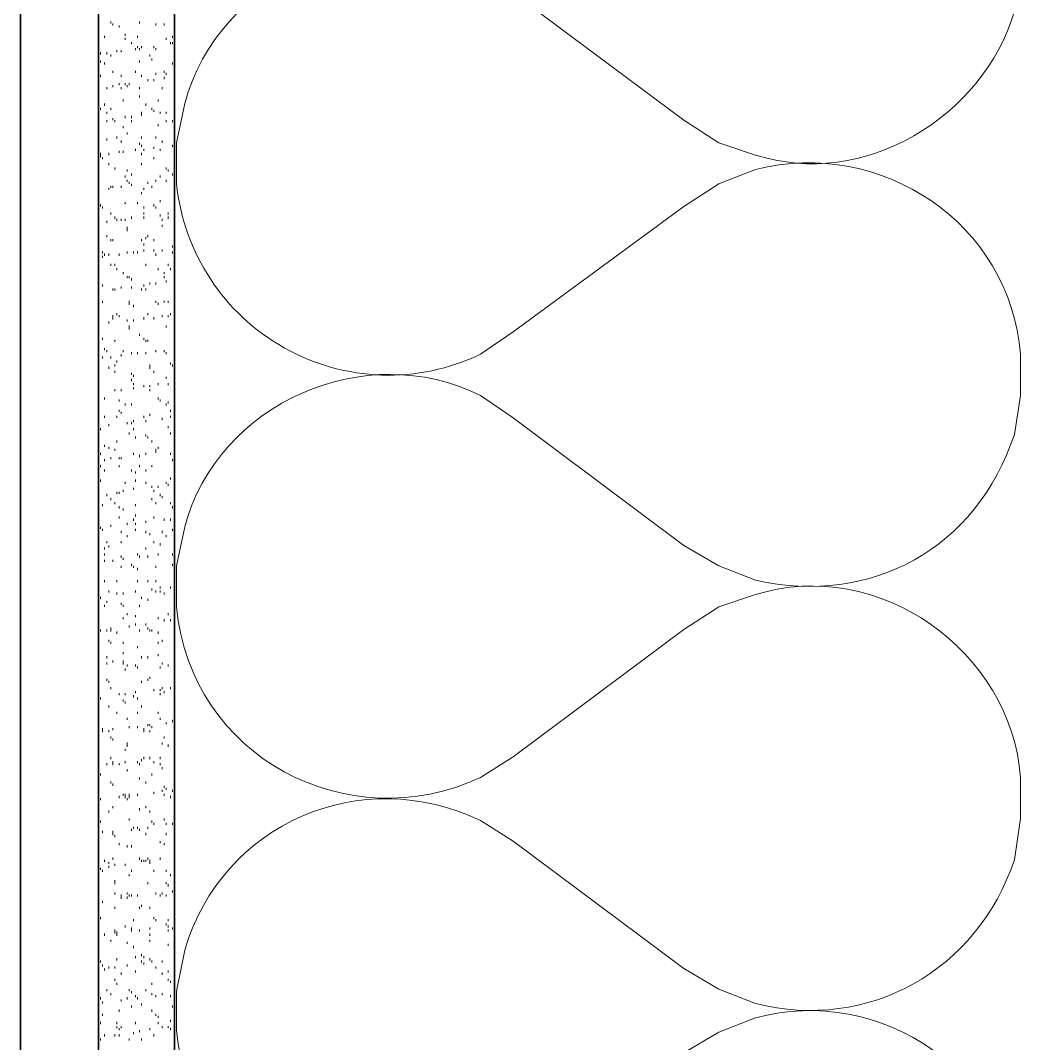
# Model space of a CAD drawing. Header units: inches. Extents: x 5 to 516, y -193 to 129.
# Drawn here: x 49.004 to 49.545, y -187.225 to -186.672 of the extents above; entities that cross this region are included whole.
import ezdxf

# ---------------------------------------------------------------- set-up
doc = ezdxf.new("R2010")
doc.units = ezdxf.units.IN
doc.header["$MEASUREMENT"] = 0
doc.layers.add('PDF7_Geometry', color=7, linetype='Continuous')

msp = doc.modelspace()

# ---------------------------------------------------------------- linework, layer by layer
at = {"layer": 'PDF7_Geometry', "lineweight": 35}
for points in [[(49.0035534, -182.0613395), (49.0035534, -190.3857844), (49.0457756, -190.3857844), (49.0457756, -182.0613395)], [(49.045775, -182.0613392), (49.045775, -190.8535621), (49.0868861, -190.8535621), (49.0868861, -182.0613392)]]:
    msp.add_lwpolyline(points, close=True, dxfattribs=at)
at = {"layer": 'PDF7_Geometry', "lineweight": 15}
for points in [[(49.2524424, -186.6457841), (49.2702201, -186.6568953), (49.3624424, -186.7257842), (49.3813313, -186.7380064), (49.4013313, -186.744673)], [(49.045775, -186.6735621), (49.045775, -186.672451)], [(49.0524417, -186.6735621), (49.0524417, -186.672451)], [(49.0679972, -186.6735621), (49.0679972, -186.672451)], [(49.0535528, -186.6746734), (49.0535528, -186.6735621)], [(49.0568861, -186.6757845), (49.0568861, -186.6746734)], [(49.0768861, -186.6746734), (49.0768861, -186.6735621)], [(49.0813306, -186.6746734), (49.0813306, -186.6735621)], [(49.0491083, -186.6813398), (49.0491083, -186.6802288)], [(49.0602194, -186.6802288), (49.0602194, -186.6791177)], [(49.0602194, -186.6824512), (49.0602194, -186.6813398)], [(49.0635528, -186.6846733), (49.0635528, -186.6835622)], [(49.0668861, -186.6813398), (49.0668861, -186.6802288)], [(49.0824417, -186.6824512), (49.0824417, -186.6813398)], [(49.0846639, -186.6846733), (49.0846639, -186.6835622)], [(49.085775, -186.6813398), (49.085775, -186.6802288)], [(49.085775, -186.6846733), (49.085775, -186.6835622)], [(49.0468861, -186.6902289), (49.0468861, -186.6891178)], [(49.0502194, -186.6902289), (49.0502194, -186.6891178)], [(49.055775, -186.6891178), (49.055775, -186.6880065)], [(49.0579972, -186.6891178), (49.0579972, -186.6880065)], [(49.065775, -186.6880065), (49.065775, -186.6868954)], [(49.0668861, -186.6868954), (49.0668861, -186.6857844)], [(49.0679972, -186.6880065), (49.0679972, -186.6868954)], [(49.0691083, -186.6868954), (49.0691083, -186.6857844)], [(49.075775, -186.6868954), (49.075775, -186.6857844)], [(49.0768861, -186.6880065), (49.0768861, -186.6868954)], [(49.0468861, -186.6946732), (49.0468861, -186.6935621)], [(49.0491083, -186.6957845), (49.0491083, -186.6946732)], [(49.0524417, -186.69134), (49.0524417, -186.6902289)], [(49.0679972, -186.6946732), (49.0679972, -186.6935621)], [(49.0735528, -186.69134), (49.0735528, -186.6902289)], [(49.0746639, -186.6935621), (49.0746639, -186.692451)], [(49.085775, -186.6957845), (49.085775, -186.6946732)], [(49.0535528, -186.7002288), (49.0535528, -186.6991177)], [(49.065775, -186.7002288), (49.065775, -186.6991177)], [(49.0768861, -186.7013399), (49.0768861, -186.7002288)], [(49.0813306, -186.7002288), (49.0813306, -186.6991177)], [(49.0824417, -186.7013399), (49.0824417, -186.7002288)], [(49.0468861, -186.7024512), (49.0468861, -186.7013399)], [(49.0568861, -186.7068955), (49.0568861, -186.7057844)], [(49.0579972, -186.7024512), (49.0579972, -186.7013399)], [(49.0602194, -186.7068955), (49.0602194, -186.7057844)], [(49.0624417, -186.7068955), (49.0624417, -186.7057844)], [(49.0691083, -186.7024512), (49.0691083, -186.7013399)], [(49.0724417, -186.7046733), (49.0724417, -186.7035623)], [(49.075775, -186.7046733), (49.075775, -186.7035623)], [(49.0813306, -186.7035623), (49.0813306, -186.7024512)], [(49.0502194, -186.7091176), (49.0502194, -186.7080065)], [(49.0535528, -186.7080065), (49.0535528, -186.7068955)], [(49.0579972, -186.7091176), (49.0579972, -186.7080065)], [(49.0613306, -186.7080065), (49.0613306, -186.7068955)], [(49.0679972, -186.7091176), (49.0679972, -186.7080065)], [(49.0802194, -186.7091176), (49.0802194, -186.7080065)], [(49.0868861, -186.7091176), (49.0868861, -186.7080065)], [(49.0491083, -186.7180067), (49.0491083, -186.7168956)], [(49.0591083, -186.7157843), (49.0591083, -186.7146732)], [(49.0679972, -186.7135621), (49.0679972, -186.7124511)], [(49.0713306, -186.7180067), (49.0713306, -186.7168956)], [(49.0779972, -186.7157843), (49.0779972, -186.7146732)], [(49.0468861, -186.7202288), (49.0468861, -186.7191178)], [(49.0502194, -186.722451), (49.0502194, -186.7213399)], [(49.0524417, -186.7202288), (49.0524417, -186.7191178)], [(49.0691083, -186.7235623), (49.0691083, -186.722451), (49.0691083, -186.7213399)], [(49.075775, -186.7213399), (49.075775, -186.7202288)], [(49.0791083, -186.722451), (49.0791083, -186.7213399)], [(49.0824417, -186.722451), (49.0824417, -186.7213399)], [(49.0868861, -186.722451), (49.0868861, -186.7213399)], [(49.0502194, -186.7268955), (49.0502194, -186.7257844)], [(49.0535528, -186.7257844), (49.0535528, -186.7246734)], [(49.0546639, -186.7268955), (49.0546639, -186.7257844)], [(49.0602194, -186.7246734), (49.0602194, -186.7235623)], [(49.0635528, -186.7246734), (49.0635528, -186.7235623)], [(49.0635528, -186.7268955), (49.0635528, -186.7257844)], [(49.0779972, -186.7291176), (49.0779972, -186.7280066)], [(49.0824417, -186.7268955), (49.0824417, -186.7257844)], [(49.085775, -186.7268955), (49.085775, -186.7257844)], [(49.0591083, -186.730229), (49.0591083, -186.7291176)], [(49.0613306, -186.7335622), (49.0613306, -186.7324511)], [(49.0502194, -186.7368954), (49.0502194, -186.7357843)], [(49.055775, -186.7357843), (49.055775, -186.7346733)], [(49.0579972, -186.7380067), (49.0579972, -186.7368954)], [(49.0679972, -186.7391178), (49.0679972, -186.7380067)], [(49.0691083, -186.7357843), (49.0691083, -186.7346733)], [(49.0768861, -186.7357843), (49.0768861, -186.7346733)], [(49.0802194, -186.7380067), (49.0802194, -186.7368954)], [(49.0868861, -186.7357843), (49.0868861, -186.7346733)], [(49.0513306, -186.7446734), (49.0513306, -186.7435621)], [(49.0568861, -186.7435621), (49.0568861, -186.742451)], [(49.0591083, -186.7435621), (49.0591083, -186.742451)], [(49.065775, -186.742451), (49.065775, -186.7413399)], [(49.0691083, -186.7402289), (49.0691083, -186.7391178)], [(49.0691083, -186.7446734), (49.0691083, -186.7435621)], [(49.0702194, -186.742451), (49.0702194, -186.7413399)], [(49.075775, -186.7413399), (49.075775, -186.7402289)], [(49.0791083, -186.742451), (49.0791083, -186.7413399)], [(49.085775, -186.7402289), (49.085775, -186.7391178)], [(49.0468861, -186.7457845), (49.0468861, -186.7446734)], [(49.0479972, -186.7468955), (49.0479972, -186.7457845)], [(49.0513306, -186.7502287), (49.0513306, -186.7491177)], [(49.0691083, -186.7502287), (49.0691083, -186.7491177)], [(49.075775, -186.7468955), (49.075775, -186.7457845)], [(49.0546639, -186.7524511), (49.0546639, -186.7513401)], [(49.0613306, -186.7535622), (49.0613306, -186.7524511)], [(49.0635528, -186.7557843), (49.0635528, -186.7546733)], [(49.0824417, -186.7524511), (49.0824417, -186.7513401)], [(49.085775, -186.7557843), (49.085775, -186.7546733)], [(49.0602194, -186.7568954), (49.0602194, -186.7557843)], [(49.0613306, -186.7591178), (49.0613306, -186.7580068)], [(49.0624417, -186.7602289), (49.0624417, -186.7591178)], [(49.0635528, -186.76134), (49.0635528, -186.7602289)], [(49.0724417, -186.7602289), (49.0724417, -186.7591178)], [(49.0768861, -186.7591178), (49.0768861, -186.7580068)], [(49.0791083, -186.7568954), (49.0791083, -186.7557843)], [(49.0824417, -186.7591178), (49.0824417, -186.7580068)], [(49.0513306, -186.7635621), (49.0513306, -186.762451)], [(49.0524417, -186.762451), (49.0524417, -186.76134)], [(49.0535528, -186.762451), (49.0535528, -186.76134)], [(49.0579972, -186.762451), (49.0579972, -186.76134)], [(49.0691083, -186.7657845), (49.0691083, -186.7646732)], [(49.0702194, -186.7635621), (49.0702194, -186.762451)], [(49.0746639, -186.762451), (49.0746639, -186.76134)], [(49.0468861, -186.7724512), (49.0468861, -186.7713398)], [(49.0602194, -186.7713398), (49.0602194, -186.7702288)], [(49.0668861, -186.7713398), (49.0668861, -186.7702288)], [(49.075775, -186.7724512), (49.075775, -186.7713398)], [(49.0791083, -186.7702288), (49.0791083, -186.7691177)], [(49.0479972, -186.7735623), (49.0479972, -186.7724512)], [(49.0524417, -186.7768954), (49.0524417, -186.7757844)], [(49.0702194, -186.7735623), (49.0702194, -186.7724512)], [(49.0702194, -186.7768954), (49.0702194, -186.7757844)], [(49.0768861, -186.7735623), (49.0768861, -186.7724512)], [(49.0791083, -186.7780065), (49.0791083, -186.7768954)], [(49.0835528, -186.7768954), (49.0835528, -186.7757844)], [(49.0502194, -186.78134), (49.0502194, -186.7802289)], [(49.0546639, -186.7791179), (49.0546639, -186.7780065)], [(49.055775, -186.7802289), (49.055775, -186.7791179)], [(49.0579972, -186.7802289), (49.0579972, -186.7791179)], [(49.0602194, -186.7802289), (49.0602194, -186.7791179)], [(49.0635528, -186.7791179), (49.0635528, -186.7780065)], [(49.0702194, -186.7791179), (49.0702194, -186.7780065)], [(49.0802194, -186.7802289), (49.0802194, -186.7791179)], [(49.0802194, -186.7835621), (49.0802194, -186.7824511)], [(49.0835528, -186.7791179), (49.0835528, -186.7780065)], [(49.0502194, -186.7891177), (49.0502194, -186.7880067)], [(49.0613306, -186.7857845), (49.0613306, -186.7846732), (49.0613306, -186.7835621)], [(49.0724417, -186.7891177), (49.0724417, -186.7880067)], [(49.0524417, -186.7913399), (49.0524417, -186.7902288)], [(49.0535528, -186.7913399), (49.0535528, -186.7902288)], [(49.0691083, -186.7913399), (49.0691083, -186.7902288)], [(49.0702194, -186.7935623), (49.0702194, -186.7924509)], [(49.0713306, -186.7902288), (49.0713306, -186.7891177)], [(49.075775, -186.7913399), (49.075775, -186.7902288)], [(49.085775, -186.7946734), (49.085775, -186.7935623)], [(49.0479972, -186.7980066), (49.0479972, -186.7968955)], [(49.0479972, -186.800229), (49.0479972, -186.7991176)], [(49.0491083, -186.7991176), (49.0491083, -186.7980066)], [(49.0513306, -186.7991176), (49.0513306, -186.7980066)], [(49.0568861, -186.7991176), (49.0568861, -186.7980066)], [(49.0613306, -186.7980066), (49.0613306, -186.7968955)], [(49.0646639, -186.7980066), (49.0646639, -186.7968955)], [(49.0668861, -186.7980066), (49.0668861, -186.7968955)], [(49.0702194, -186.7968955), (49.0702194, -186.7957844)], [(49.075775, -186.7968955), (49.075775, -186.7957844)], [(49.0768861, -186.7991176), (49.0768861, -186.7980066)], [(49.0802194, -186.7968955), (49.0802194, -186.7957844)], [(49.085775, -186.7980066), (49.085775, -186.7968955)], [(49.0524417, -186.8046732), (49.0524417, -186.8035622)], [(49.0546639, -186.8046732), (49.0546639, -186.8035622)], [(49.0713306, -186.8046732), (49.0713306, -186.8035622)], [(49.0835528, -186.8046732), (49.0835528, -186.8035622)], [(49.055775, -186.8068956), (49.055775, -186.8057843)], [(49.0591083, -186.8091175), (49.0591083, -186.8080064)], [(49.0613306, -186.8113402), (49.0613306, -186.8102291)], [(49.0624417, -186.8113402), (49.0624417, -186.8102291)], [(49.0779972, -186.8068956), (49.0779972, -186.8057843)], [(49.0813306, -186.8091175), (49.0813306, -186.8080064)], [(49.0813306, -186.8113402), (49.0813306, -186.8102291)], [(49.0846639, -186.8068956), (49.0846639, -186.8057843)], [(49.0479972, -186.8157844), (49.0479972, -186.8146734)], [(49.0579972, -186.8168955), (49.0579972, -186.8157844)], [(49.0635528, -186.8124513), (49.0635528, -186.8113402)], [(49.0635528, -186.8168955), (49.0635528, -186.8157844)], [(49.0702194, -186.8157844), (49.0702194, -186.8146734)], [(49.0735528, -186.8146734), (49.0735528, -186.8135623)], [(49.0768861, -186.8146734), (49.0768861, -186.8135623)], [(49.0824417, -186.8135623), (49.0824417, -186.8124513)], [(49.0535528, -186.8180066), (49.0535528, -186.8168955)], [(49.0546639, -186.8180066), (49.0546639, -186.8168955)], [(49.0691083, -186.8180066), (49.0691083, -186.8168955)], [(49.0713306, -186.8180066), (49.0713306, -186.8168955)], [(49.0479972, -186.8246735), (49.0479972, -186.8235619)], [(49.0624417, -186.8257846), (49.0624417, -186.8246735), (49.0624417, -186.8235619)], [(49.0646639, -186.8268957), (49.0646639, -186.8257846)], [(49.0768861, -186.8246735), (49.0768861, -186.8235619)], [(49.0779972, -186.8257846), (49.0779972, -186.8246735)], [(49.0813306, -186.8246735), (49.0813306, -186.8235619)], [(49.0835528, -186.8246735), (49.0835528, -186.8235619)], [(49.0868861, -186.8268957), (49.0868861, -186.8257846)], [(49.0535528, -186.8335621), (49.0535528, -186.832451), (49.0535528, -186.8313399)], [(49.055775, -186.8313399), (49.055775, -186.8302289)], [(49.0568861, -186.832451), (49.0568861, -186.8313399)], [(49.0702194, -186.8335621), (49.0702194, -186.832451)], [(49.0724417, -186.8313399), (49.0724417, -186.8302289)], [(49.075775, -186.8335621), (49.075775, -186.832451)], [(49.0802194, -186.832451), (49.0802194, -186.8313399)], [(49.0835528, -186.832451), (49.0835528, -186.8313399)], [(49.0846639, -186.8313399), (49.0846639, -186.8302289)], [(49.0513306, -186.8357842), (49.0513306, -186.8346731)], [(49.0613306, -186.8346731), (49.0613306, -186.8335621)], [(49.0624417, -186.839118), (49.0624417, -186.8380069), (49.0624417, -186.8368953)], [(49.0646639, -186.8346731), (49.0646639, -186.8335621)], [(49.0824417, -186.8380069), (49.0824417, -186.8368953)], [(49.0479972, -186.8446733), (49.0479972, -186.8435622)], [(49.0679972, -186.8424512), (49.0679972, -186.8413401)], [(49.0491083, -186.8502286), (49.0491083, -186.8491176)], [(49.0546639, -186.8457844), (49.0546639, -186.8446733)], [(49.0713306, -186.8457844), (49.0713306, -186.8446733)], [(49.0724417, -186.8457844), (49.0724417, -186.8446733)], [(49.0868861, -186.8502286), (49.0868861, -186.8491176)], [(49.0479972, -186.8546735), (49.0479972, -186.8535624)], [(49.0502194, -186.8513397), (49.0502194, -186.8502286)], [(49.0524417, -186.8546735), (49.0524417, -186.8535624)], [(49.0579972, -186.8535624), (49.0579972, -186.8524513)], [(49.0591083, -186.8513397), (49.0591083, -186.8502286)], [(49.0635528, -186.8524513), (49.0635528, -186.8513397)], [(49.0668861, -186.8524513), (49.0668861, -186.8513397)], [(49.0713306, -186.8524513), (49.0713306, -186.8513397)], [(49.0813306, -186.8513397), (49.0813306, -186.8502286)], [(49.0824417, -186.8524513), (49.0824417, -186.8513397)], [(49.5413313, -186.8957844), (49.5446646, -186.8746733), (49.5446646, -186.8524511)], [(49.0513306, -186.8602288), (49.0513306, -186.8591177)], [(49.0546639, -186.8591177), (49.0546639, -186.8580067)], [(49.055775, -186.8568956), (49.055775, -186.8557845)], [(49.0735528, -186.8602288), (49.0735528, -186.8591177), (49.0735528, -186.8580067)], [(49.0846639, -186.8580067), (49.0846639, -186.8568956)], [(49.085775, -186.8591177), (49.085775, -186.8580067)], [(49.0546639, -186.8624509), (49.0546639, -186.8613399)], [(49.0635528, -186.863562), (49.0635528, -186.8624509)], [(49.0635528, -186.8668957), (49.0635528, -186.8657847)], [(49.0646639, -186.8646731), (49.0646639, -186.863562)], [(49.075775, -186.8624509), (49.075775, -186.8613399)], [(49.0824417, -186.8657847), (49.0824417, -186.8646731)], [(49.0579972, -186.8724511), (49.0579972, -186.87134)], [(49.0646639, -186.8691179), (49.0646639, -186.8680068)], [(49.0646639, -186.87134), (49.0646639, -186.870229)], [(49.0702194, -186.870229), (49.0702194, -186.8691179)], [(49.0735528, -186.870229), (49.0735528, -186.8691179)], [(49.0735528, -186.8724511), (49.0735528, -186.87134)], [(49.0779972, -186.8691179), (49.0779972, -186.8680068)], [(49.0835528, -186.8691179), (49.0835528, -186.8680068)], [(49.0868861, -186.8691179), (49.0868861, -186.8680068)], [(49.0491083, -186.8768953), (49.0491083, -186.8757843)], [(49.0568861, -186.8780064), (49.0568861, -186.8768953)], [(49.0779972, -186.8768953), (49.0779972, -186.8757843)], [(49.2524424, -186.8746733), (49.2702201, -186.8868955), (49.3624424, -186.9557844), (49.3813313, -186.9668955), (49.4013313, -186.9746733)], [(49.045775, -186.8802291), (49.045775, -186.8791175)], [(49.0568861, -186.8835623), (49.0568861, -186.8824512)], [(49.0602194, -186.8802291), (49.0602194, -186.8791175)], [(49.0635528, -186.8802291), (49.0635528, -186.8791175)], [(49.0824417, -186.8802291), (49.0824417, -186.8791175)], [(49.0835528, -186.8791175), (49.0835528, -186.8780064)], [(49.0846639, -186.8835623), (49.0846639, -186.8824512)], [(49.0491083, -186.8868955), (49.0491083, -186.8857844)], [(49.055775, -186.8868955), (49.055775, -186.8857844)], [(49.0579972, -186.8846734), (49.0579972, -186.8835623)], [(49.0646639, -186.8891176), (49.0646639, -186.8880066)], [(49.0702194, -186.8868955), (49.0702194, -186.8857844)], [(49.0713306, -186.8891176), (49.0713306, -186.8880066)], [(49.0735528, -186.8857844), (49.0735528, -186.8846734)], [(49.0802194, -186.8880066), (49.0802194, -186.8868955)], [(49.0846639, -186.8868955), (49.0846639, -186.8857844)], [(49.045775, -186.8924508), (49.045775, -186.8913398)], [(49.0468861, -186.8935625), (49.0468861, -186.8924508)], [(49.0513306, -186.8913398), (49.0513306, -186.8902287)], [(49.0613306, -186.8902287), (49.0613306, -186.8891176)], [(49.0635528, -186.8902287), (49.0635528, -186.8891176)], [(49.0646639, -186.8935625), (49.0646639, -186.8924508)], [(49.0835528, -186.8924508), (49.0835528, -186.8913398)], [(49.055775, -186.9002289), (49.055775, -186.8991178)], [(49.0624417, -186.8957846), (49.0624417, -186.8946735)], [(49.065775, -186.8980067), (49.065775, -186.8968957)], [(49.0713306, -186.8968957), (49.0713306, -186.8957846)], [(49.0724417, -186.8980067), (49.0724417, -186.8968957)], [(49.0746639, -186.9002289), (49.0746639, -186.8991178)], [(49.0846639, -186.8957846), (49.0846639, -186.8946735)], [(49.0491083, -186.902451), (49.0491083, -186.9013399)], [(49.0513306, -186.9035621), (49.0513306, -186.902451)], [(49.0546639, -186.9046731), (49.0546639, -186.9035621)], [(49.0768861, -186.9057842), (49.0768861, -186.9046731), (49.0768861, -186.9035621)], [(49.0779972, -186.9035621), (49.0779972, -186.902451)], [(49.0868861, -186.9046731), (49.0868861, -186.9035621)], [(49.0468861, -186.9068953), (49.0468861, -186.9057842)], [(49.0491083, -186.910229), (49.0491083, -186.909118)], [(49.0524417, -186.909118), (49.0524417, -186.9080069)], [(49.0568861, -186.909118), (49.0568861, -186.9080069)], [(49.0579972, -186.909118), (49.0579972, -186.9080069)], [(49.0646639, -186.9068953), (49.0646639, -186.9057842)], [(49.0679972, -186.9080069), (49.0679972, -186.9068953)], [(49.0713306, -186.9068953), (49.0713306, -186.9057842)], [(49.0846639, -186.9068953), (49.0846639, -186.9057842)], [(49.085775, -186.910229), (49.085775, -186.909118)], [(49.0868861, -186.9113401), (49.0868861, -186.910229)], [(49.0468861, -186.9135622), (49.0468861, -186.9124512)], [(49.0491083, -186.9157843), (49.0491083, -186.9146733)], [(49.0568861, -186.9135622), (49.0568861, -186.9124512)], [(49.0635528, -186.9157843), (49.0635528, -186.9146733)], [(49.065775, -186.9168954), (49.065775, -186.9157843)], [(49.0679972, -186.9135622), (49.0679972, -186.9124512)], [(49.0713306, -186.9157843), (49.0713306, -186.9146733)], [(49.0746639, -186.9135622), (49.0746639, -186.9124512)], [(49.0468861, -186.9213403), (49.0468861, -186.9202286)], [(49.0602194, -186.9224513), (49.0602194, -186.9213403)], [(49.065775, -186.9213403), (49.065775, -186.9202286)], [(49.0713306, -186.9224513), (49.0713306, -186.9213403)], [(49.0824417, -186.9224513), (49.0824417, -186.9213403)], [(49.0846639, -186.9202286), (49.0846639, -186.9191175)], [(49.055775, -186.9280066), (49.055775, -186.9268956)], [(49.0568861, -186.9280066), (49.0568861, -186.9268956)], [(49.0591083, -186.9268956), (49.0591083, -186.9257845)], [(49.0646639, -186.9257845), (49.0646639, -186.9246734)], [(49.0746639, -186.9246734), (49.0746639, -186.9235624)], [(49.075775, -186.9268956), (49.075775, -186.9257845)], [(49.0779972, -186.9246734), (49.0779972, -186.9235624)], [(49.0835528, -186.9235624), (49.0835528, -186.9224513)], [(49.045775, -186.9291177), (49.045775, -186.9280066)], [(49.0502194, -186.9291177), (49.0502194, -186.9280066)], [(49.0524417, -186.9313398), (49.0524417, -186.9302288)], [(49.0546639, -186.933562), (49.0546639, -186.9324509)], [(49.0746639, -186.9313398), (49.0746639, -186.9302288)], [(49.0768861, -186.933562), (49.0768861, -186.9324509)], [(49.0791083, -186.9291177), (49.0791083, -186.9280066)], [(49.0802194, -186.9302288), (49.0802194, -186.9291177)], [(49.0846639, -186.933562), (49.0846639, -186.9324509)], [(49.0479972, -186.934673), (49.0479972, -186.933562)], [(49.0568861, -186.9357847), (49.0568861, -186.934673)], [(49.0591083, -186.9368957), (49.0591083, -186.9357847)], [(49.065775, -186.934673), (49.065775, -186.933562)], [(49.085775, -186.9357847), (49.085775, -186.934673)], [(49.0568861, -186.94134), (49.0568861, -186.9402289)], [(49.0613306, -186.9446732), (49.0613306, -186.9435621)], [(49.0646639, -186.9424511), (49.0646639, -186.94134)], [(49.065775, -186.9402289), (49.065775, -186.9391179)], [(49.065775, -186.9446732), (49.065775, -186.9435621)], [(49.0713306, -186.9435621), (49.0713306, -186.9424511)], [(49.075775, -186.94134), (49.075775, -186.9402289)], [(49.0813306, -186.9424511), (49.0813306, -186.94134)], [(49.0846639, -186.9424511), (49.0846639, -186.94134)], [(49.0468861, -186.9468953), (49.0468861, -186.9457843)], [(49.0479972, -186.9480064), (49.0479972, -186.9468953)], [(49.0524417, -186.9457843), (49.0524417, -186.9446732)], [(49.0579972, -186.949118), (49.0579972, -186.9480064)], [(49.065775, -186.9480064), (49.065775, -186.9468953)], [(49.0713306, -186.949118), (49.0713306, -186.9480064)], [(49.0735528, -186.9502291), (49.0735528, -186.949118)], [(49.0802194, -186.949118), (49.0802194, -186.9480064)], [(49.085775, -186.9480064), (49.085775, -186.9468953)], [(49.0924423, -186.9457844), (49.0879979, -186.9668955), (49.0879979, -186.9891178)], [(49.0502194, -186.9546733), (49.0502194, -186.9535623)], [(49.0579972, -186.9546733), (49.0579972, -186.9535623)], [(49.0613306, -186.9513402), (49.0613306, -186.9502291)], [(49.075775, -186.9546733), (49.075775, -186.9535623)], [(49.0791083, -186.9557844), (49.0791083, -186.9546733)], [(49.0824417, -186.9513402), (49.0824417, -186.9502291)], [(49.0491083, -186.9580066), (49.0491083, -186.9568955)], [(49.0491083, -186.9613398), (49.0491083, -186.9602287)], [(49.0513306, -186.9568955), (49.0513306, -186.9557844)], [(49.0668861, -186.9613398), (49.0668861, -186.9602287)], [(49.0713306, -186.9580066), (49.0713306, -186.9568955)], [(49.0779972, -186.9613398), (49.0779972, -186.9602287)], [(49.085775, -186.9613398), (49.085775, -186.9602287)], [(49.0491083, -186.9646735), (49.0491083, -186.9635624)], [(49.0535528, -186.9646735), (49.0535528, -186.9635624)], [(49.0579972, -186.9624508), (49.0579972, -186.9613398)], [(49.0591083, -186.9635624), (49.0591083, -186.9624508)], [(49.0635528, -186.9668956), (49.0635528, -186.9657846)], [(49.0679972, -186.9624508), (49.0679972, -186.9613398)], [(49.0724417, -186.9624508), (49.0724417, -186.9613398)], [(49.085775, -186.9668956), (49.085775, -186.9657846)], [(49.0868861, -186.9624508), (49.0868861, -186.9613398)], [(49.0579972, -186.9680067), (49.0579972, -186.9668956)], [(49.0646639, -186.9680067), (49.0646639, -186.9668956)], [(49.0768861, -186.9680067), (49.0768861, -186.9668956)], [(49.0491083, -186.9757842), (49.0491083, -186.9746731)], [(49.055775, -186.9757842), (49.055775, -186.9746731)], [(49.0668861, -186.9757842), (49.0668861, -186.9746731)], [(49.0724417, -186.9757842), (49.0724417, -186.9746731)], [(49.0768861, -186.9757842), (49.0768861, -186.9746731)], [(49.0868861, -186.9746731), (49.0868861, -186.973562)], [(49.045775, -186.9835622), (49.045775, -186.9824511)], [(49.0513306, -186.9813401), (49.0513306, -186.980229)], [(49.055775, -186.9824511), (49.055775, -186.9813401)], [(49.065775, -186.9813401), (49.065775, -186.980229)], [(49.0746639, -186.980229), (49.0746639, -186.9791179)], [(49.0768861, -186.9813401), (49.0768861, -186.980229)], [(49.0791083, -186.9791179), (49.0791083, -186.9780069)], [(49.0791083, -186.9813401), (49.0791083, -186.980229)], [(49.0813306, -186.9824511), (49.0813306, -186.9813401)], [(49.0846639, -186.9791179), (49.0846639, -186.9780069)], [(49.4013313, -186.9824508), (49.3813313, -186.9891175), (49.3624424, -187.0013397)], [(49.0468861, -186.9846733), (49.0468861, -186.9835622)], [(49.0491083, -186.9891175), (49.0491083, -186.9880065)], [(49.0502194, -186.9868954), (49.0502194, -186.9857843)], [(49.0579972, -186.9880065), (49.0579972, -186.9868954)], [(49.0591083, -186.9891175), (49.0591083, -186.9880065)], [(49.0679972, -186.9891175), (49.0679972, -186.9880065)], [(49.0691083, -186.9846733), (49.0691083, -186.9835622)], [(49.0724417, -186.9857843), (49.0724417, -186.9846733)], [(49.0868861, -186.9891175), (49.0868861, -186.9880065), (49.0868861, -186.9868954)], [(49.0613306, -186.9935624), (49.0613306, -186.9924513)], [(49.065775, -186.9946734), (49.065775, -186.9935624)], [(49.0835528, -186.9935624), (49.0835528, -186.9924513)], [(49.0591083, -186.9957845), (49.0591083, -186.9946734)], [(49.0624417, -187.0002288), (49.0624417, -186.9991177)], [(49.065775, -186.9991177), (49.065775, -186.9980066)], [(49.0713306, -186.9991177), (49.0713306, -186.9980066)], [(49.0779972, -186.9957845), (49.0779972, -186.9946734)], [(49.0813306, -186.9968956), (49.0813306, -186.9957845)], [(49.0846639, -186.9968956), (49.0846639, -186.9957845)], [(49.0468861, -187.0024509), (49.0468861, -187.0013398)], [(49.0502194, -187.0024509), (49.0502194, -187.0013398)], [(49.0524417, -187.0024509), (49.0524417, -187.0013398), (49.0524417, -187.0002288)], [(49.055775, -187.003562), (49.055775, -187.0024509)], [(49.0679972, -187.0024509), (49.0679972, -187.0013398)], [(49.0724417, -187.0013398), (49.0724417, -187.0002288)], [(49.0735528, -187.0024509), (49.0735528, -187.0013398)], [(49.0746639, -187.0024509), (49.0746639, -187.0013398)], [(49.0779972, -187.003562), (49.0779972, -187.0024509)], [(49.0868861, -187.0024509), (49.0868861, -187.0013398)], [(49.2524424, -187.08134), (49.2702201, -187.0702289), (49.3624424, -187.00134)], [(49.0513306, -187.0080068), (49.0513306, -187.0068957)], [(49.0524417, -187.0091179), (49.0524417, -187.0080068)], [(49.0591083, -187.0091179), (49.0591083, -187.0080068)], [(49.0779972, -187.0091179), (49.0779972, -187.0080068)], [(49.0802194, -187.0080068), (49.0802194, -187.0068957)], [(49.0591083, -187.0146732), (49.0591083, -187.0135621)], [(49.0668861, -187.01134), (49.0668861, -187.0102289)], [(49.0779972, -187.0157842), (49.0779972, -187.0146732)], [(49.0868861, -187.0146732), (49.0868861, -187.0135621)], [(49.0502194, -187.0168953), (49.0502194, -187.0157842)], [(49.0502194, -187.0202291), (49.0502194, -187.019118)], [(49.0535528, -187.019118), (49.0535528, -187.0180064)], [(49.0591083, -187.0202291), (49.0591083, -187.019118), (49.0591083, -187.0180064)], [(49.0613306, -187.0213401), (49.0613306, -187.0202291)], [(49.065775, -187.0213401), (49.065775, -187.0202291)], [(49.0724417, -187.0168953), (49.0724417, -187.0157842)], [(49.0802194, -187.0202291), (49.0802194, -187.019118)], [(49.0835528, -187.0213401), (49.0835528, -187.0202291)], [(49.0602194, -187.0235623), (49.0602194, -187.0224512)], [(49.0668861, -187.0224512), (49.0668861, -187.0213401)], [(49.0791083, -187.0224512), (49.0791083, -187.0213401)], [(49.045775, -187.0280065), (49.045775, -187.0268955)], [(49.0502194, -187.0291176), (49.0502194, -187.0280065)], [(49.0513306, -187.0302287), (49.0513306, -187.0291176)], [(49.0691083, -187.0302287), (49.0691083, -187.0291176)], [(49.0724417, -187.0291176), (49.0724417, -187.0280065)], [(49.0735528, -187.0280065), (49.0735528, -187.0268955)], [(49.0524417, -187.0335624), (49.0524417, -187.0324514)], [(49.0568861, -187.0368956), (49.0568861, -187.0357846)], [(49.0646639, -187.0380067), (49.0646639, -187.0368956)], [(49.065775, -187.0357846), (49.065775, -187.0346735)], [(49.075775, -187.0346735), (49.075775, -187.0335624)], [(49.0791083, -187.0346735), (49.0791083, -187.0335624)], [(49.0791083, -187.0368956), (49.0791083, -187.0357846)], [(49.0802194, -187.0335624), (49.0802194, -187.0324514)], [(49.0813306, -187.0357846), (49.0813306, -187.0346735)], [(49.0846639, -187.0335624), (49.0846639, -187.0324514)], [(49.0868861, -187.0380067), (49.0868861, -187.0368956)], [(49.0468861, -187.0391178), (49.0468861, -187.0380067)], [(49.0513306, -187.043562), (49.0513306, -187.042451)], [(49.0591083, -187.0402288), (49.0591083, -187.0391178)], [(49.0602194, -187.0413399), (49.0602194, -187.0402288)], [(49.0668861, -187.0391178), (49.0668861, -187.0380067)], [(49.0691083, -187.043562), (49.0691083, -187.042451)], [(49.055775, -187.0468958), (49.055775, -187.0457842)], [(49.0668861, -187.0468958), (49.0668861, -187.0457842)], [(49.0779972, -187.0468958), (49.0779972, -187.0457842)], [(49.0613306, -187.050229), (49.0613306, -187.0491179)], [(49.0624417, -187.0546732), (49.0624417, -187.0535622)], [(49.0668861, -187.0546732), (49.0668861, -187.0535622)], [(49.0724417, -187.0535622), (49.0724417, -187.0524511)], [(49.0735528, -187.0535622), (49.0735528, -187.0524511)], [(49.0746639, -187.0546732), (49.0746639, -187.0535622)], [(49.0791083, -187.050229), (49.0791083, -187.0491179)], [(49.0824417, -187.0524511), (49.0824417, -187.0513401)], [(49.085775, -187.0513401), (49.085775, -187.050229)], [(49.0479972, -187.0568954), (49.0479972, -187.0557843), (49.0479972, -187.0546732)], [(49.0524417, -187.0602292), (49.0524417, -187.0591175)], [(49.0535528, -187.0557843), (49.0535528, -187.0546732)], [(49.0702194, -187.0568954), (49.0702194, -187.0557843), (49.0702194, -187.0546732)], [(49.0735528, -187.0568954), (49.0735528, -187.0557843)], [(49.0813306, -187.0602292), (49.0813306, -187.0591175)], [(49.0535528, -187.0613402), (49.0535528, -187.0602292)], [(49.0613306, -187.0646734), (49.0613306, -187.0635623), (49.0613306, -187.0624513)], [(49.0802194, -187.0635623), (49.0802194, -187.0624513)], [(49.0835528, -187.0646734), (49.0835528, -187.0635623)], [(49.0524417, -187.0713398), (49.0524417, -187.0702287)], [(49.0602194, -187.0668955), (49.0602194, -187.0657845)], [(49.0702194, -187.0713398), (49.0702194, -187.0702287)], [(49.0735528, -187.0713398), (49.0735528, -187.0702287)], [(49.0791083, -187.0713398), (49.0791083, -187.0702287)], [(49.0502194, -187.0746736), (49.0502194, -187.0735619)], [(49.0535528, -187.0746736), (49.0535528, -187.0735619), (49.0535528, -187.0724509)], [(49.0568861, -187.0746736), (49.0568861, -187.0735619)], [(49.0602194, -187.0735619), (49.0602194, -187.0724509)], [(49.0668861, -187.0735619), (49.0668861, -187.0724509)], [(49.0679972, -187.0746736), (49.0679972, -187.0735619)], [(49.0691083, -187.0724509), (49.0691083, -187.0713398)], [(49.075775, -187.0735619), (49.075775, -187.0724509)], [(49.0791083, -187.0746736), (49.0791083, -187.0735619)], [(49.0802194, -187.0768957), (49.0802194, -187.0757846)], [(49.0468861, -187.0802289), (49.0468861, -187.0791178)], [(49.0613306, -187.0780068), (49.0613306, -187.0768957)], [(49.0679972, -187.082451), (49.0679972, -187.08134)], [(49.0746639, -187.0802289), (49.0746639, -187.0791178)], [(49.5413313, -187.1257842), (49.5446646, -187.1035619), (49.5446646, -187.0813397)], [(49.0524417, -187.0846732), (49.0524417, -187.0835621)], [(49.0535528, -187.0857842), (49.0535528, -187.0846732)], [(49.0713306, -187.0846732), (49.0713306, -187.0835621)], [(49.0813306, -187.0868953), (49.0813306, -187.0857842)], [(49.0824417, -187.0880069), (49.0824417, -187.0868953)], [(49.0468861, -187.0935622), (49.0468861, -187.0924512)], [(49.0568861, -187.0924512), (49.0568861, -187.0913401)], [(49.0591083, -187.0913401), (49.0591083, -187.0902291)], [(49.0602194, -187.0924512), (49.0602194, -187.0913401), (49.0602194, -187.0902291)], [(49.0613306, -187.0935622), (49.0613306, -187.0924512)], [(49.0624417, -187.0924512), (49.0624417, -187.0913401), (49.0624417, -187.0902291)], [(49.0668861, -187.0913401), (49.0668861, -187.0902291)], [(49.075775, -187.0902291), (49.075775, -187.089118)], [(49.0802194, -187.089118), (49.0802194, -187.0880069)], [(49.0846639, -187.0924512), (49.0846639, -187.0913401)], [(49.085775, -187.089118), (49.085775, -187.0880069)], [(49.0535528, -187.0980065), (49.0535528, -187.0968955)], [(49.0679972, -187.0991176), (49.0679972, -187.0980065)], [(49.0713306, -187.0980065), (49.0713306, -187.0968955)], [(49.0513306, -187.1002287), (49.0513306, -187.0991176)], [(49.0624417, -187.1046735), (49.0624417, -187.1035624)], [(49.0735528, -187.1002287), (49.0735528, -187.0991176)], [(49.0813306, -187.1046735), (49.0813306, -187.1035624)], [(49.045775, -187.1102288), (49.045775, -187.1091177)], [(49.0468861, -187.1057845), (49.0468861, -187.1046735)], [(49.0635528, -187.1102288), (49.0635528, -187.1091177)], [(49.0646639, -187.1091177), (49.0646639, -187.1080067)], [(49.0668861, -187.1091177), (49.0668861, -187.1080067)], [(49.0679972, -187.1102288), (49.0679972, -187.1091177)], [(49.0724417, -187.1091177), (49.0724417, -187.1080067)], [(49.0746639, -187.1057845), (49.0746639, -187.1046735)], [(49.075775, -187.1068956), (49.075775, -187.1057845)], [(49.0824417, -187.1068956), (49.0824417, -187.1057845)], [(49.085775, -187.1068956), (49.085775, -187.1057845)], [(49.0868861, -187.1091177), (49.0868861, -187.1080067)], [(49.2524424, -187.1046731), (49.2702201, -187.1157842), (49.3624424, -187.1846731), (49.3813313, -187.1957842), (49.4013313, -187.2035619)], [(49.0479972, -187.1113399), (49.0479972, -187.1102288)], [(49.0535528, -187.1113399), (49.0535528, -187.1124509), (49.0535528, -187.1113399), (49.0535528, -187.1102288)], [(49.0546639, -187.113562), (49.0546639, -187.1124509)], [(49.0713306, -187.1124509), (49.0713306, -187.1113399)], [(49.0824417, -187.1124509), (49.0824417, -187.1113399)], [(49.0568861, -187.1180068), (49.0568861, -187.1168958)], [(49.0613306, -187.1191179), (49.0613306, -187.1180068)], [(49.0635528, -187.1191179), (49.0635528, -187.1180068)], [(49.0791083, -187.1168958), (49.0791083, -187.1157847)], [(49.0813306, -187.1180068), (49.0813306, -187.1168958)], [(49.0491083, -187.1268954), (49.0491083, -187.1257843)], [(49.0535528, -187.1257843), (49.0535528, -187.1246732)], [(49.0679972, -187.1257843), (49.0679972, -187.1246732)], [(49.0691083, -187.1268954), (49.0691083, -187.1257843)], [(49.0702194, -187.1268954), (49.0702194, -187.1257843)], [(49.0713306, -187.1268954), (49.0713306, -187.1257843)], [(49.0724417, -187.1257843), (49.0724417, -187.1246732)], [(49.0735528, -187.1280064), (49.0735528, -187.1268954), (49.0735528, -187.1257843)], [(49.0791083, -187.1257843), (49.0791083, -187.1246732)], [(49.0468861, -187.1313402), (49.0468861, -187.1302291)], [(49.0479972, -187.1324513), (49.0479972, -187.1313402)], [(49.0513306, -187.1280064), (49.0513306, -187.1268954)], [(49.0513306, -187.1302291), (49.0513306, -187.1291175)], [(49.0546639, -187.1291175), (49.0546639, -187.1280064)], [(49.0602194, -187.1291175), (49.0602194, -187.1280064)], [(49.0635528, -187.1324513), (49.0635528, -187.1313402)], [(49.075775, -187.1324513), (49.075775, -187.1313402)], [(49.0824417, -187.1324513), (49.0824417, -187.1313402)], [(49.0546639, -187.1391177), (49.0546639, -187.1380066), (49.0546639, -187.1368955)], [(49.0624417, -187.1346734), (49.0624417, -187.1335623)], [(49.0846639, -187.1346734), (49.0846639, -187.1335623)], [(49.0724417, -187.1391177), (49.0724417, -187.1380066)], [(49.0824417, -187.1391177), (49.0824417, -187.1380066)], [(49.0835528, -187.1402287), (49.0835528, -187.1391177)], [(49.085775, -187.1435625), (49.085775, -187.1424509)], [(49.0479972, -187.1491178), (49.0479972, -187.1480068)], [(49.0546639, -187.1446735), (49.0546639, -187.1435625)], [(49.0579972, -187.1468957), (49.0579972, -187.1457846), (49.0579972, -187.1446735)], [(49.0613306, -187.1446735), (49.0613306, -187.1435625)], [(49.0613306, -187.1468957), (49.0613306, -187.1457846)], [(49.0624417, -187.1457846), (49.0624417, -187.1446735)], [(49.0635528, -187.1457846), (49.0635528, -187.1446735)], [(49.0668861, -187.1457846), (49.0668861, -187.1446735)], [(49.0791083, -187.1457846), (49.0791083, -187.1446735)], [(49.0802194, -187.1446735), (49.0802194, -187.1435625)], [(49.0824417, -187.1457846), (49.0824417, -187.1446735)], [(49.045775, -187.152451), (49.045775, -187.15134)], [(49.0546639, -187.152451), (49.0546639, -187.15134)], [(49.0679972, -187.152451), (49.0679972, -187.15134)], [(49.0691083, -187.15134), (49.0691083, -187.1502289)], [(49.0735528, -187.152451), (49.0735528, -187.15134)], [(49.0468861, -187.1580069), (49.0468861, -187.1568953)], [(49.0646639, -187.159118), (49.0646639, -187.1580069)], [(49.075775, -187.1580069), (49.075775, -187.1568953)], [(49.0768861, -187.159118), (49.0768861, -187.1580069)], [(49.0835528, -187.159118), (49.0835528, -187.1580069)], [(49.0546639, -187.1657844), (49.0546639, -187.1646733), (49.0546639, -187.1635622)], [(49.055775, -187.1668954), (49.055775, -187.1657844), (49.055775, -187.1646733)], [(49.0602194, -187.1624512), (49.0602194, -187.1613401)], [(49.0635528, -187.1646733), (49.0635528, -187.1635622), (49.0635528, -187.1624512)], [(49.0679972, -187.1646733), (49.0679972, -187.1635622)], [(49.0735528, -187.1635622), (49.0735528, -187.1624512)], [(49.0824417, -187.1613401), (49.0824417, -187.160229)], [(49.0835528, -187.1624512), (49.0835528, -187.1613401)], [(49.0835528, -187.1646733), (49.0835528, -187.1635622)], [(49.085775, -187.1635622), (49.085775, -187.1624512)], [(49.0868861, -187.1613401), (49.0868861, -187.160229)], [(49.0491083, -187.1668954), (49.0491083, -187.1657844)], [(49.0524417, -187.1702286), (49.0524417, -187.1691176)], [(49.0613306, -187.1713403), (49.0613306, -187.1702286)], [(49.0735528, -187.1668954), (49.0735528, -187.1657844)], [(49.0735528, -187.1702286), (49.0735528, -187.1691176)], [(49.045775, -187.1735624), (49.045775, -187.1724513)], [(49.0646639, -187.1735624), (49.0646639, -187.1724513)], [(49.0835528, -187.1724513), (49.0835528, -187.1713403)], [(49.0924423, -187.1746731), (49.0879979, -187.1968953), (49.0879979, -187.2180064)], [(49.0468861, -187.1813399), (49.0468861, -187.1802288)], [(49.055775, -187.1802288), (49.055775, -187.1791177)], [(49.065775, -187.1791177), (49.065775, -187.1780067)], [(49.0691083, -187.1780067), (49.0691083, -187.1768956)], [(49.0691083, -187.1813399), (49.0691083, -187.1802288)], [(49.0702194, -187.1791177), (49.0702194, -187.1780067)], [(49.0702194, -187.1824509), (49.0702194, -187.1813399)], [(49.0735528, -187.1802288), (49.0735528, -187.1791177)], [(49.0746639, -187.1813399), (49.0746639, -187.1802288)], [(49.0802194, -187.1813399), (49.0802194, -187.1802288)], [(49.045775, -187.1880068), (49.045775, -187.1868958)], [(49.0479972, -187.183562), (49.0479972, -187.1824509)], [(49.0491083, -187.1857847), (49.0491083, -187.1846731)], [(49.0513306, -187.1846731), (49.0513306, -187.183562)], [(49.0546639, -187.1846731), (49.0546639, -187.183562)], [(49.0579972, -187.1880068), (49.0579972, -187.1868958)], [(49.0613306, -187.183562), (49.0613306, -187.1824509)], [(49.065775, -187.1868958), (49.065775, -187.1857847)], [(49.0768861, -187.1846731), (49.0768861, -187.183562)], [(49.0802194, -187.1880068), (49.0802194, -187.1868958)], [(49.0835528, -187.1868958), (49.0835528, -187.1857847)], [(49.0546639, -187.19134), (49.0546639, -187.190229)], [(49.055775, -187.1935621), (49.055775, -187.1924511)], [(49.0746639, -187.1935621), (49.0746639, -187.1924511)], [(49.0835528, -187.19134), (49.0835528, -187.190229)], [(49.0846639, -187.1924511), (49.0846639, -187.19134)], [(49.0502194, -187.1968953), (49.0502194, -187.1957843)], [(49.0524417, -187.1991181), (49.0524417, -187.1980064)], [(49.0624417, -187.1968953), (49.0624417, -187.1957843)], [(49.0635528, -187.1980064), (49.0635528, -187.1968953)], [(49.0713306, -187.1968953), (49.0713306, -187.1957843)], [(49.0746639, -187.1991181), (49.0746639, -187.1980064)], [(49.0802194, -187.1991181), (49.0802194, -187.1980064)], [(49.0868861, -187.1980064), (49.0868861, -187.1968953)], [(49.0468861, -187.2013402), (49.0468861, -187.2002291)], [(49.0479972, -187.2035623), (49.0479972, -187.2024512)], [(49.0579972, -187.2024512), (49.0579972, -187.2013402)], [(49.0613306, -187.2013402), (49.0613306, -187.2002291)], [(49.065775, -187.2002291), (49.065775, -187.1991181)], [(49.0668861, -187.2013402), (49.0668861, -187.2002291)], [(49.0691083, -187.2046734), (49.0691083, -187.2035623)], [(49.0768861, -187.2002291), (49.0768861, -187.1991181)], [(49.0846639, -187.2002291), (49.0846639, -187.1991181)], [(49.0479972, -187.2102287), (49.0479972, -187.2091176)], [(49.0568861, -187.2080066), (49.0568861, -187.2068955)], [(49.0635528, -187.2057844), (49.0635528, -187.2046734)], [(49.0746639, -187.2080066), (49.0746639, -187.2068955)], [(49.0768861, -187.2102287), (49.0768861, -187.2091176)], [(49.085775, -187.2057844), (49.085775, -187.2046734)], [(49.0468861, -187.2146735), (49.0468861, -187.2135625)], [(49.055775, -187.2146735), (49.055775, -187.2135625)], [(49.065775, -187.2146735), (49.065775, -187.2135625)], [(49.0779972, -187.2113398), (49.0779972, -187.2102287)], [(49.0779972, -187.2146735), (49.0779972, -187.2135625)], [(49.0846639, -187.2135625), (49.0846639, -187.2124508)], [(49.4013313, -187.2113395), (49.3813313, -187.2191172), (49.3624424, -187.2302283)], [(49.0491083, -187.2213399), (49.0491083, -187.2202289)], [(49.0546639, -187.2213399), (49.0546639, -187.2202289)], [(49.055775, -187.2168957), (49.055775, -187.2157846)], [(49.0568861, -187.2180067), (49.0568861, -187.2168957)], [(49.0568861, -187.2213399), (49.0568861, -187.2202289)], [(49.0579972, -187.2168957), (49.0579972, -187.2157846)], [(49.0646639, -187.2202289), (49.0646639, -187.2191178)], [(49.0679972, -187.2191178), (49.0679972, -187.2180067)], [(49.0735528, -187.2180067), (49.0735528, -187.2168957)], [(49.075775, -187.2213399), (49.075775, -187.2202289)], [(49.0802194, -187.2168957), (49.0802194, -187.2157846)], [(49.0835528, -187.2168957), (49.0835528, -187.2157846)], [(49.0846639, -187.2180067), (49.0846639, -187.2168957)], [(49.0868861, -187.2168957), (49.0868861, -187.2157846)], [(49.0468861, -187.2235621), (49.0468861, -187.222451)], [(49.0624417, -187.2235621), (49.0624417, -187.222451)], [(49.0691083, -187.2235621), (49.0691083, -187.222451)]]:
    msp.add_lwpolyline(points, dxfattribs=at)
msp.add_lwpolyline([(49.0924423, -186.7168953), (49.0879979, -186.7380064), (49.0879979, -186.7602286, 0.51861916), (49.2524424, -186.8524508), (49.2702201, -186.8402286), (49.3624424, -186.7724511), (49.3813313, -186.7602288), (49.4013313, -186.7524511)], format="xyb", dxfattribs=at)
for points in [[(49.0746639, -186.7191178), (49.0746639, -186.7202288)], [(49.0468861, -186.7435621), (49.0468861, -186.7446734)], [(49.0835528, -186.7524511), (49.0835528, -186.7535622)], [(49.0702194, -186.8435622), (49.0702194, -186.8446733)], [(49.0768861, -186.8502286), (49.0768861, -186.8513397)], [(49.0546639, -186.87134), (49.0546639, -186.8724511)], [(49.0791083, -186.8768953), (49.0791083, -186.8780064)], [(49.0668861, -186.9680067), (49.0668861, -186.9691178)], [(49.0591083, -186.9813401), (49.0591083, -186.9824511)], [(49.0691083, -187.0157842), (49.0691083, -187.0168953)], [(49.0602194, -187.0357846), (49.0602194, -187.0368956)], [(49.0513306, -187.0557843), (49.0513306, -187.0568954)], [(49.0813306, -187.0902291), (49.0813306, -187.0913401)], [(49.0768861, -187.1435625), (49.0768861, -187.1446735)]]:
    msp.add_lwpolyline(points, close=True, dxfattribs=at)
for points in [[(49.2524424, -186.6457841), (49.1891275, -186.6156545), (49.1112386, -186.6482471), (49.0924423, -186.7168953)], [(49.4013313, -186.744673), (49.4595535, -186.7633767), (49.5245165, -186.7243582), (49.5413313, -186.6668953)], [(49.5446646, -186.8524511), (49.5388683, -186.7815992), (49.4695535, -186.73534), (49.4013313, -186.7524511)], [(49.2524424, -186.8746733), (49.1903683, -186.8438214), (49.1104238, -186.8785437), (49.0924423, -186.9457844)], [(49.4013313, -186.9746733), (49.4643498, -186.9885992), (49.5207572, -186.9575807), (49.5413313, -186.8957844)], [(49.5446646, -187.0813397), (49.5395535, -187.0129323), (49.4676461, -186.961673), (49.4013313, -186.9824508)], [(49.0879979, -186.9891178), (49.0957201, -187.0703215), (49.1806646, -187.114803), (49.2524424, -187.08134)], [(49.2524424, -187.1046731), (49.1880535, -187.0737101), (49.1127386, -187.1058212), (49.0924423, -187.1746731)], [(49.4013313, -187.2035619), (49.4623498, -187.2190619), (49.5214424, -187.1856175), (49.5413313, -187.1257842)], [(49.5446646, -187.3113395), (49.5401461, -187.241395), (49.4686461, -187.192932), (49.4013313, -187.2113395)], [(49.0879979, -187.2180064), (49.0945905, -187.2973768), (49.1814053, -187.3453212), (49.2524424, -187.3102286)]]:
    msp.add_open_spline(points, degree=3, dxfattribs=at)

doc.saveas('drawing.dxf')
